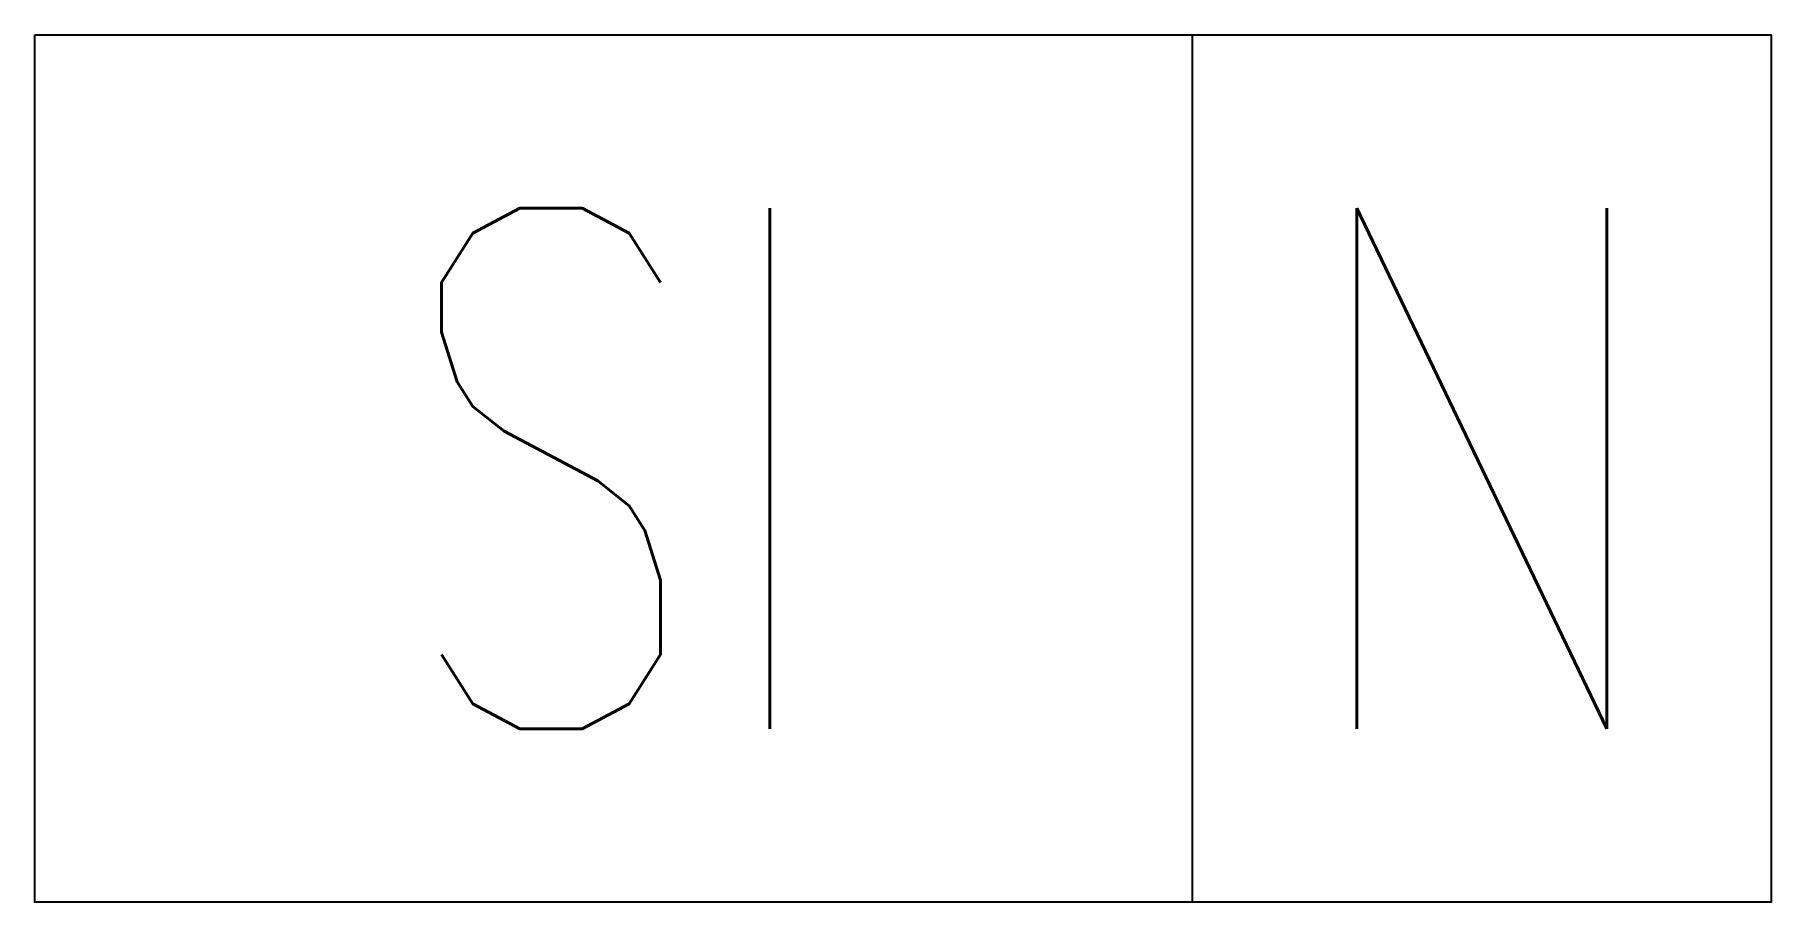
# Model space of a CAD drawing. Header units: millimetres. Extents: x -3 to 3, y 0 to 3.
import ezdxf
from ezdxf.enums import TextEntityAlignment as Align

# ---------------------------------------------------------------- set-up
doc = ezdxf.new("R2010")
doc.units = ezdxf.units.MM
doc.header["$LTSCALE"] = 1000
doc.header["$PDMODE"] = 1
doc.header["$PDSIZE"] = 1
doc.layers.add('E-EQUIP', color=4, linetype='Continuous')
doc.styles.add('E-TEXT', font='romans.shx', dxfattribs={"width": 0.8, "bigfont": 'hztxt.shx'})

msp = doc.modelspace()

# ---------------------------------------------------------------- linework, layer by layer
msp.add_line((1, 0), (1, 3))
msp.add_lwpolyline([(-3, 3), (3, 3), (3, 0), (-3, 0)], close=True)
for p in [(0, 3), (-3, 1.5), (3, 1.5), (0, 0)]:
    msp.add_point(p)

# ---------------------------------------------------------------- texts
at = {"color": 6, "insert": (-1, 1.5), "char_height": 1.8, "width": 4, "attachment_point": 5, "line_spacing_factor": 0.6, "style": 'E-TEXT'}
msp.add_mtext('{\\W0.7;SI}', dxfattribs=at)
at = {"layer": 'E-EQUIP', "color": 6, "style": 'E-TEXT', "width": 0.8}
msp.add_attdef('N', text='1', height=1.8, dxfattribs=at).set_placement((2, 1.5), align=Align.MIDDLE_CENTER)

doc.saveas('drawing.dxf')
